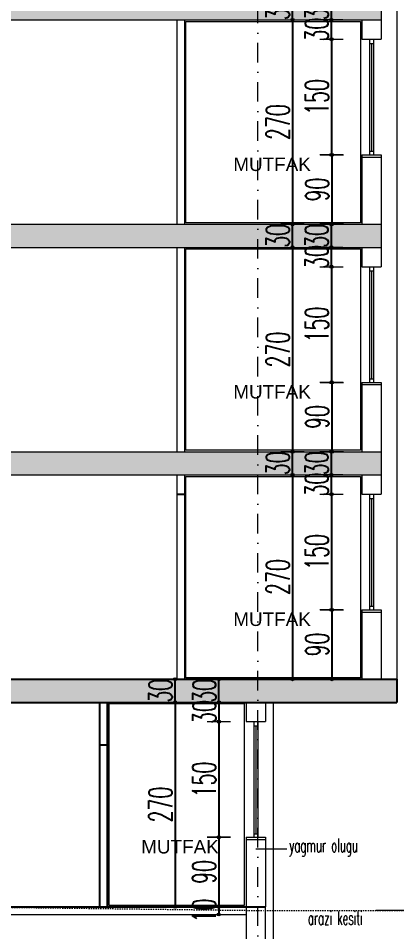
# Model space of a CAD drawing. Header units: millimetres. Extents: x -16104 to 67872, y -88009 to 12107.
# Drawn here: x 45086 to 45576, y 9329 to 10513 of the extents above; entities that cross this region are included whole.
import ezdxf

# ---------------------------------------------------------------- set-up
doc = ezdxf.new("R2010")
doc.units = ezdxf.units.MM
doc.linetypes.add('ACAD_ISO07W100', pattern=[3, 0, -3])
doc.linetypes.add('DASHDOTX2', pattern=[50.8, 25.4, -12.7, 0, -12.7])
doc.layers.get('0').update_dxf_attribs({"color": 241})
doc.layers.add('TARAMA', color=8, linetype='Continuous', lineweight=15)
doc.styles.add('DIM', font='Txttw.shx', dxfattribs={"width": 0.6})
doc.styles.add('OLCU', font='simplex.shx', dxfattribs={"width": 0.6, "height": 1400})
doc.dimstyles.new('50', dxfattribs={"dimscale": 0, "dimtxt": 30, "dimasz": 1, "dimexe": 0, "dimexo": 2, "dimgap": 4, "dimtad": 1, "dimdec": 0, "dimzin": 0, "dimdsep": 46, "dimtxsty": 'DIM', "dimblk1": 'DOT', "dimblk2": 'DOT', "dimsah": 1, "dimcen": 1.5, "dimdle": 3, "dimse1": 1, "dimse2": 1, "dimclrd": 256, "dimclre": 9, "dimclrt": 256, "dimadec": 0, "dimazin": 0, "dimtfac": 0.24, "dimtdec": 0, "dimtix": 1, "dimtmove": 2, "dimatfit": 3, "dimldrblk": 'DOT', "dimfxl": 0, "dimtolj": 1, "dimtzin": 15, "dimarcsym": 0})
pattern_1 = [(45, (11082.2467, -6953.6177), (-1.76776695, 1.76776695), []), (45, (11084.0117, -6953.6177), (-1.76776695, 1.76776695), [1.2, -0.5])]

# ---------------------------------------------------------------- blocks, each defined once
blk = doc.blocks.new('DOT')
for p, q in [((0, 15), (0, -15)), ((-2, 0), (0, 0)), ((2, 0), (0, 0))]:
    blk.add_line(p, q)
blk.add_circle((0, 0), 2)
blk = doc.blocks.new('*D898')
at = {"layer": 'Defpoints', "color": 0, "transparency": 16777216}
for p in [(45491.3, 10541.1), (45530.9, 10541.1), (45530.9, 10511.1)]:
    blk.add_point(p, dxfattribs=at)
at = {"layer": 'TARAMA', "lineweight": -2, "transparency": 16777216}
for p, q in [((45491.3, 10542.1), (45491.3, 10543.1)), ((45491.3, 10511.1), (45491.3, 10541.1)), ((45491.3, 10510.1), (45491.3, 10509.1))]:
    blk.add_line(p, q, dxfattribs=at)
for p, rotation in [((45491.3, 10541.1), 270), ((45491.3, 10511.1), 90)]:
    blk.add_blockref('DOT', p, dxfattribs=dict(at, rotation=rotation))
at = {"layer": 'TARAMA', "transparency": 16777216, "insert": (45472.3, 10526.1), "char_height": 30, "attachment_point": 5, "rotation": 90, "style": 'DIM'}
blk.add_mtext('\\A1;30', dxfattribs=at)
blk = doc.blocks.new('*D899')
at = {"layer": 'Defpoints', "color": 0, "transparency": 16777216}
for p in [(45530.9, 10511.1), (45491.2, 10486.1), (45530.9, 10486.1)]:
    blk.add_point(p, dxfattribs=at)
at = {"layer": 'TARAMA', "lineweight": -2, "transparency": 16777216}
for p, q in [((45491.2, 10512.1), (45491.2, 10513.1)), ((45491.2, 10511.1), (45491.2, 10486.1)), ((45491.2, 10485.1), (45491.2, 10484.1))]:
    blk.add_line(p, q, dxfattribs=at)
for p, rotation in [((45491.2, 10511.1), 270), ((45491.2, 10486.1), 90)]:
    blk.add_blockref('DOT', p, dxfattribs=dict(at, rotation=rotation))
at = {"layer": 'TARAMA', "transparency": 16777216, "insert": (45472.2, 10498.6), "char_height": 30, "attachment_point": 5, "rotation": 90, "style": 'DIM'}
blk.add_mtext('\\A1;30', dxfattribs=at)
blk = doc.blocks.new('*D354')
at = {"layer": 'Defpoints', "color": 0, "transparency": 16777216}
for p in [(45530.9, 10486.1), (45491.5, 10336.1), (45530.9, 10336.1)]:
    blk.add_point(p, dxfattribs=at)
at = {"layer": 'TARAMA', "lineweight": -2, "transparency": 16777216}
blk.add_line((45491.5, 10485.1), (45491.5, 10337.1), dxfattribs=at)
for p, rotation in [((45491.5, 10486.1), 90), ((45491.5, 10336.1), 270)]:
    blk.add_blockref('DOT', p, dxfattribs=dict(at, rotation=rotation))
at = {"layer": 'TARAMA', "transparency": 16777216, "insert": (45472.5, 10411.1), "char_height": 30, "attachment_point": 5, "rotation": 90, "style": 'DIM'}
blk.add_mtext('\\A1;150', dxfattribs=at)
blk = doc.blocks.new('*D355')
at = {"layer": 'Defpoints', "color": 0, "transparency": 16777216}
for p in [(45530.9, 10336.1), (45491.9, 10246.1), (45530.9, 10246.1)]:
    blk.add_point(p, dxfattribs=at)
at = {"layer": 'TARAMA', "lineweight": -2, "transparency": 16777216}
blk.add_line((45491.9, 10335.1), (45491.9, 10247.1), dxfattribs=at)
for p, rotation in [((45491.9, 10336.1), 90), ((45491.9, 10246.1), 270)]:
    blk.add_blockref('DOT', p, dxfattribs=dict(at, rotation=rotation))
at = {"layer": 'TARAMA', "transparency": 16777216, "insert": (45472.9, 10291.1), "char_height": 30, "attachment_point": 5, "rotation": 90, "style": 'DIM'}
blk.add_mtext('\\A1;90', dxfattribs=at)
blk = doc.blocks.new('*D369')
at = {"layer": 'Defpoints', "color": 0, "transparency": 16777216}
for p in [(45491.3, 10246.1), (45530.9, 10246.1), (45530.9, 10216.1)]:
    blk.add_point(p, dxfattribs=at)
at = {"layer": 'TARAMA', "lineweight": -2, "transparency": 16777216}
for p, q in [((45491.3, 10247.1), (45491.3, 10248.1)), ((45491.3, 10216.1), (45491.3, 10246.1)), ((45491.3, 10215.1), (45491.3, 10214.1))]:
    blk.add_line(p, q, dxfattribs=at)
for p, rotation in [((45491.3, 10246.1), 270), ((45491.3, 10216.1), 90)]:
    blk.add_blockref('DOT', p, dxfattribs=dict(at, rotation=rotation))
at = {"layer": 'TARAMA', "transparency": 16777216, "insert": (45472.3, 10231.1), "char_height": 30, "attachment_point": 5, "rotation": 90, "style": 'DIM'}
blk.add_mtext('\\A1;30', dxfattribs=at)
blk = doc.blocks.new('*D370')
at = {"layer": 'Defpoints', "color": 0, "transparency": 16777216}
for p in [(45530.9, 10216.1), (45491.2, 10191.1), (45530.9, 10191.1)]:
    blk.add_point(p, dxfattribs=at)
at = {"layer": 'TARAMA', "lineweight": -2, "transparency": 16777216}
for p, q in [((45491.2, 10217.1), (45491.2, 10218.1)), ((45491.2, 10216.1), (45491.2, 10191.1)), ((45491.2, 10190.1), (45491.2, 10189.1))]:
    blk.add_line(p, q, dxfattribs=at)
for p, rotation in [((45491.2, 10216.1), 270), ((45491.2, 10191.1), 90)]:
    blk.add_blockref('DOT', p, dxfattribs=dict(at, rotation=rotation))
at = {"layer": 'TARAMA', "transparency": 16777216, "insert": (45472.2, 10203.6), "char_height": 30, "attachment_point": 5, "rotation": 90, "style": 'DIM'}
blk.add_mtext('\\A1;30', dxfattribs=at)
blk = doc.blocks.new('*D371')
at = {"layer": 'Defpoints', "color": 0, "transparency": 16777216}
for p in [(45530.9, 10191.1), (45491.5, 10041.1), (45530.9, 10041.1)]:
    blk.add_point(p, dxfattribs=at)
at = {"layer": 'TARAMA', "lineweight": -2, "transparency": 16777216}
blk.add_line((45491.5, 10190.1), (45491.5, 10042.1), dxfattribs=at)
for p, rotation in [((45491.5, 10191.1), 90), ((45491.5, 10041.1), 270)]:
    blk.add_blockref('DOT', p, dxfattribs=dict(at, rotation=rotation))
at = {"layer": 'TARAMA', "transparency": 16777216, "insert": (45472.5, 10116.1), "char_height": 30, "attachment_point": 5, "rotation": 90, "style": 'DIM'}
blk.add_mtext('\\A1;150', dxfattribs=at)
blk = doc.blocks.new('*D372')
at = {"layer": 'Defpoints', "color": 0, "transparency": 16777216}
for p in [(45530.9, 10041.1), (45491.9, 9951.1), (45530.9, 9951.1)]:
    blk.add_point(p, dxfattribs=at)
at = {"layer": 'TARAMA', "lineweight": -2, "transparency": 16777216}
blk.add_line((45491.9, 10040.1), (45491.9, 9952.1), dxfattribs=at)
for p, rotation in [((45491.9, 10041.1), 90), ((45491.9, 9951.1), 270)]:
    blk.add_blockref('DOT', p, dxfattribs=dict(at, rotation=rotation))
at = {"layer": 'TARAMA', "transparency": 16777216, "insert": (45472.9, 9996.1), "char_height": 30, "attachment_point": 5, "rotation": 90, "style": 'DIM'}
blk.add_mtext('\\A1;90', dxfattribs=at)
blk = doc.blocks.new('*D383')
at = {"layer": 'Defpoints', "color": 0, "transparency": 16777216}
for p in [(45491.3, 9951.1), (45530.9, 9951.1), (45530.9, 9921.1)]:
    blk.add_point(p, dxfattribs=at)
at = {"layer": 'TARAMA', "lineweight": -2, "transparency": 16777216}
for p, q in [((45491.3, 9952.1), (45491.3, 9953.1)), ((45491.3, 9921.1), (45491.3, 9951.1)), ((45491.3, 9920.1), (45491.3, 9919.1))]:
    blk.add_line(p, q, dxfattribs=at)
for p, rotation in [((45491.3, 9951.1), 270), ((45491.3, 9921.1), 90)]:
    blk.add_blockref('DOT', p, dxfattribs=dict(at, rotation=rotation))
at = {"layer": 'TARAMA', "transparency": 16777216, "insert": (45472.3, 9936.1), "char_height": 30, "attachment_point": 5, "rotation": 90, "style": 'DIM'}
blk.add_mtext('\\A1;30', dxfattribs=at)
blk = doc.blocks.new('*D384')
at = {"layer": 'Defpoints', "color": 0, "transparency": 16777216}
for p in [(45530.9, 9921.1), (45491.2, 9896.1), (45530.9, 9896.1)]:
    blk.add_point(p, dxfattribs=at)
at = {"layer": 'TARAMA', "lineweight": -2, "transparency": 16777216}
for p, q in [((45491.2, 9922.1), (45491.2, 9923.1)), ((45491.2, 9921.1), (45491.2, 9896.1)), ((45491.2, 9895.1), (45491.2, 9894.1))]:
    blk.add_line(p, q, dxfattribs=at)
for p, rotation in [((45491.2, 9921.1), 270), ((45491.2, 9896.1), 90)]:
    blk.add_blockref('DOT', p, dxfattribs=dict(at, rotation=rotation))
at = {"layer": 'TARAMA', "transparency": 16777216, "insert": (45472.2, 9908.6), "char_height": 30, "attachment_point": 5, "rotation": 90, "style": 'DIM'}
blk.add_mtext('\\A1;30', dxfattribs=at)
blk = doc.blocks.new('*D385')
at = {"layer": 'Defpoints', "color": 0, "transparency": 16777216}
for p in [(45530.9, 9896.1), (45491.5, 9746.1), (45530.9, 9746.1)]:
    blk.add_point(p, dxfattribs=at)
at = {"layer": 'TARAMA', "lineweight": -2, "transparency": 16777216}
blk.add_line((45491.5, 9895.1), (45491.5, 9747.1), dxfattribs=at)
for p, rotation in [((45491.5, 9896.1), 90), ((45491.5, 9746.1), 270)]:
    blk.add_blockref('DOT', p, dxfattribs=dict(at, rotation=rotation))
at = {"layer": 'TARAMA', "transparency": 16777216, "insert": (45472.5, 9821.1), "char_height": 30, "attachment_point": 5, "rotation": 90, "style": 'DIM'}
blk.add_mtext('\\A1;150', dxfattribs=at)
blk = doc.blocks.new('*D386')
at = {"layer": 'Defpoints', "color": 0, "transparency": 16777216}
for p in [(45530.9, 9746.1), (45491.9, 9656.1), (45530.9, 9656.1)]:
    blk.add_point(p, dxfattribs=at)
at = {"layer": 'TARAMA', "lineweight": -2, "transparency": 16777216}
blk.add_line((45491.9, 9745.1), (45491.9, 9657.1), dxfattribs=at)
for p, rotation in [((45491.9, 9746.1), 90), ((45491.9, 9656.1), 270)]:
    blk.add_blockref('DOT', p, dxfattribs=dict(at, rotation=rotation))
at = {"layer": 'TARAMA', "transparency": 16777216, "insert": (45472.9, 9701.1), "char_height": 30, "attachment_point": 5, "rotation": 90, "style": 'DIM'}
blk.add_mtext('\\A1;90', dxfattribs=at)
blk = doc.blocks.new('*D906')
at = {"layer": 'Defpoints', "color": 0, "transparency": 16777216}
for p in [(45380.9, 9626.1), (45345.6, 9601.1), (45380.9, 9601.1)]:
    blk.add_point(p, dxfattribs=at)
at = {"layer": 'TARAMA', "lineweight": -2, "transparency": 16777216}
for p, q in [((45345.6, 9627.1), (45345.6, 9628.1)), ((45345.6, 9626.1), (45345.6, 9601.1)), ((45345.6, 9600.1), (45345.6, 9599.1))]:
    blk.add_line(p, q, dxfattribs=at)
for p, rotation in [((45345.6, 9626.1), 270), ((45345.6, 9601.1), 90)]:
    blk.add_blockref('DOT', p, dxfattribs=dict(at, rotation=rotation))
at = {"layer": 'TARAMA', "transparency": 16777216, "insert": (45326.6, 9613.6), "char_height": 30, "attachment_point": 5, "rotation": 90, "style": 'DIM'}
blk.add_mtext('\\A1;30', dxfattribs=at)
blk = doc.blocks.new('*D397')
at = {"layer": 'Defpoints', "color": 0, "transparency": 16777216}
for p in [(45345.6, 9656.1), (45345.6, 9656.1), (45345.6, 9626.1)]:
    blk.add_point(p, dxfattribs=at)
at = {"layer": 'TARAMA', "lineweight": -2, "transparency": 16777216}
for p, q in [((45345.6, 9657.1), (45345.6, 9658.1)), ((45345.6, 9626.1), (45345.6, 9656.1)), ((45345.6, 9625.1), (45345.6, 9624.1))]:
    blk.add_line(p, q, dxfattribs=at)
for p, rotation in [((45345.6, 9656.1), 270), ((45345.6, 9626.1), 90)]:
    blk.add_blockref('DOT', p, dxfattribs=dict(at, rotation=rotation))
at = {"layer": 'TARAMA', "transparency": 16777216, "insert": (45326.6, 9641.1), "char_height": 30, "attachment_point": 5, "rotation": 90, "style": 'DIM'}
blk.add_mtext('\\A1;30', dxfattribs=at)
blk = doc.blocks.new('*D907')
at = {"layer": 'Defpoints', "color": 0, "transparency": 16777216}
for p in [(45380.9, 9601.1), (45345.4, 9451.1), (45380.9, 9451.1)]:
    blk.add_point(p, dxfattribs=at)
at = {"layer": 'TARAMA', "lineweight": -2, "transparency": 16777216}
blk.add_line((45345.4, 9600.1), (45345.4, 9452.1), dxfattribs=at)
for p, rotation in [((45345.4, 9601.1), 90), ((45345.4, 9451.1), 270)]:
    blk.add_blockref('DOT', p, dxfattribs=dict(at, rotation=rotation))
at = {"layer": 'TARAMA', "transparency": 16777216, "insert": (45326.4, 9526.1), "char_height": 30, "attachment_point": 5, "rotation": 90, "style": 'DIM'}
blk.add_mtext('\\A1;150', dxfattribs=at)
blk = doc.blocks.new('*D398')
at = {"layer": 'Defpoints', "color": 0, "transparency": 16777216}
for p in [(45345.4, 9451.1), (45345.4, 9361.1), (45345.4, 9361.1)]:
    blk.add_point(p, dxfattribs=at)
at = {"layer": 'TARAMA', "lineweight": -2, "transparency": 16777216}
blk.add_line((45345.4, 9450.1), (45345.4, 9362.1), dxfattribs=at)
for p, rotation in [((45345.4, 9451.1), 90), ((45345.4, 9361.1), 270)]:
    blk.add_blockref('DOT', p, dxfattribs=dict(at, rotation=rotation))
at = {"layer": 'TARAMA', "transparency": 16777216, "insert": (45326.4, 9406.1), "char_height": 30, "attachment_point": 5, "rotation": 90, "style": 'DIM'}
blk.add_mtext('\\A1;90', dxfattribs=at)
blk = doc.blocks.new('*D399')
at = {"layer": 'Defpoints', "color": 0, "transparency": 16777216}
for p in [(45345.4, 9361.1), (45345.4, 9351.1), (45345.4, 9351.1)]:
    blk.add_point(p, dxfattribs=at)
at = {"layer": 'TARAMA', "lineweight": -2, "transparency": 16777216}
for p, q in [((45345.4, 9362.1), (45345.4, 9363.1)), ((45345.4, 9361.1), (45345.4, 9351.1)), ((45345.4, 9350.1), (45345.4, 9349.1))]:
    blk.add_line(p, q, dxfattribs=at)
for p, rotation in [((45345.4, 9361.1), 270), ((45345.4, 9351.1), 90)]:
    blk.add_blockref('DOT', p, dxfattribs=dict(at, rotation=rotation))
at = {"layer": 'TARAMA', "transparency": 16777216, "insert": (45326.4, 9356.1), "char_height": 30, "attachment_point": 5, "rotation": 90, "style": 'DIM'}
blk.add_mtext('\\A1;10', dxfattribs=at)
blk = doc.blocks.new('*D410')
at = {"layer": 'Defpoints', "color": 0, "transparency": 16777216}
for p in [(45440.9, 10511.1), (45440.9, 10246.1), (45440.9, 10246.1)]:
    blk.add_point(p, dxfattribs=at)
at = {"layer": 'TARAMA', "lineweight": -2, "transparency": 16777216}
blk.add_line((45440.9, 10510.1), (45440.9, 10247.1), dxfattribs=at)
for p, rotation in [((45440.9, 10511.1), 90), ((45440.9, 10246.1), 270)]:
    blk.add_blockref('DOT', p, dxfattribs=dict(at, rotation=rotation))
at = {"layer": 'TARAMA', "transparency": 16777216, "insert": (45421.9, 10378.6), "char_height": 30, "attachment_point": 5, "rotation": 90, "style": 'DIM'}
blk.add_mtext('\\A1;270', dxfattribs=at)
blk = doc.blocks.new('*D911')
at = {"layer": 'Defpoints', "color": 0, "transparency": 16777216}
for p in [(45440.9, 10541.1), (45480.6, 10541.1), (45480.6, 10511.1)]:
    blk.add_point(p, dxfattribs=at)
at = {"layer": 'TARAMA', "lineweight": -2, "transparency": 16777216}
for p, q in [((45440.9, 10542.1), (45440.9, 10543.1)), ((45440.9, 10511.1), (45440.9, 10541.1)), ((45440.9, 10510.1), (45440.9, 10509.1))]:
    blk.add_line(p, q, dxfattribs=at)
for p, rotation in [((45440.9, 10541.1), 270), ((45440.9, 10511.1), 90)]:
    blk.add_blockref('DOT', p, dxfattribs=dict(at, rotation=rotation))
at = {"layer": 'TARAMA', "transparency": 16777216, "insert": (45421.9, 10526.1), "char_height": 30, "attachment_point": 5, "rotation": 90, "style": 'DIM'}
blk.add_mtext('\\A1;30', dxfattribs=at)
blk = doc.blocks.new('*D413')
at = {"layer": 'Defpoints', "color": 0, "transparency": 16777216}
for p in [(45440.9, 10216.1), (45440.9, 9951.1), (45440.9, 9951.1)]:
    blk.add_point(p, dxfattribs=at)
at = {"layer": 'TARAMA', "lineweight": -2, "transparency": 16777216}
blk.add_line((45440.9, 10215.1), (45440.9, 9952.1), dxfattribs=at)
for p, rotation in [((45440.9, 10216.1), 90), ((45440.9, 9951.1), 270)]:
    blk.add_blockref('DOT', p, dxfattribs=dict(at, rotation=rotation))
at = {"layer": 'TARAMA', "transparency": 16777216, "insert": (45421.9, 10083.6), "char_height": 30, "attachment_point": 5, "rotation": 90, "style": 'DIM'}
blk.add_mtext('\\A1;270', dxfattribs=at)
blk = doc.blocks.new('*D414')
at = {"layer": 'Defpoints', "color": 0, "transparency": 16777216}
for p in [(45440.9, 10246.1), (45480.6, 10246.1), (45480.6, 10216.1)]:
    blk.add_point(p, dxfattribs=at)
at = {"layer": 'TARAMA', "lineweight": -2, "transparency": 16777216}
for p, q in [((45440.9, 10247.1), (45440.9, 10248.1)), ((45440.9, 10216.1), (45440.9, 10246.1)), ((45440.9, 10215.1), (45440.9, 10214.1))]:
    blk.add_line(p, q, dxfattribs=at)
for p, rotation in [((45440.9, 10246.1), 270), ((45440.9, 10216.1), 90)]:
    blk.add_blockref('DOT', p, dxfattribs=dict(at, rotation=rotation))
at = {"layer": 'TARAMA', "transparency": 16777216, "insert": (45421.9, 10231.1), "char_height": 30, "attachment_point": 5, "rotation": 90, "style": 'DIM'}
blk.add_mtext('\\A1;30', dxfattribs=at)
blk = doc.blocks.new('*D417')
at = {"layer": 'Defpoints', "color": 0, "transparency": 16777216}
for p in [(45440.9, 9921.1), (45440.9, 9656.1), (45440.9, 9656.1)]:
    blk.add_point(p, dxfattribs=at)
at = {"layer": 'TARAMA', "lineweight": -2, "transparency": 16777216}
blk.add_line((45440.9, 9920.1), (45440.9, 9657.1), dxfattribs=at)
for p, rotation in [((45440.9, 9921.1), 90), ((45440.9, 9656.1), 270)]:
    blk.add_blockref('DOT', p, dxfattribs=dict(at, rotation=rotation))
at = {"layer": 'TARAMA', "transparency": 16777216, "insert": (45421.9, 9788.6), "char_height": 30, "attachment_point": 5, "rotation": 90, "style": 'DIM'}
blk.add_mtext('\\A1;270', dxfattribs=at)
blk = doc.blocks.new('*D418')
at = {"layer": 'Defpoints', "color": 0, "transparency": 16777216}
for p in [(45440.9, 9951.1), (45480.6, 9951.1), (45480.6, 9921.1)]:
    blk.add_point(p, dxfattribs=at)
at = {"layer": 'TARAMA', "lineweight": -2, "transparency": 16777216}
for p, q in [((45440.9, 9952.1), (45440.9, 9953.1)), ((45440.9, 9921.1), (45440.9, 9951.1)), ((45440.9, 9920.1), (45440.9, 9919.1))]:
    blk.add_line(p, q, dxfattribs=at)
for p, rotation in [((45440.9, 9951.1), 270), ((45440.9, 9921.1), 90)]:
    blk.add_blockref('DOT', p, dxfattribs=dict(at, rotation=rotation))
at = {"layer": 'TARAMA', "transparency": 16777216, "insert": (45421.9, 9936.1), "char_height": 30, "attachment_point": 5, "rotation": 90, "style": 'DIM'}
blk.add_mtext('\\A1;30', dxfattribs=at)
blk = doc.blocks.new('*D913')
at = {"layer": 'Defpoints', "color": 0, "transparency": 16777216}
for p in [(45288.9, 9656.1), (45290.9, 9656.1), (45290.9, 9626.1)]:
    blk.add_point(p, dxfattribs=at)
at = {"layer": 'TARAMA', "lineweight": -2, "transparency": 16777216}
for p, q in [((45288.9, 9657.1), (45288.9, 9658.1)), ((45288.9, 9626.1), (45288.9, 9656.1)), ((45288.9, 9625.1), (45288.9, 9624.1))]:
    blk.add_line(p, q, dxfattribs=at)
for p, rotation in [((45288.9, 9656.1), 270), ((45288.9, 9626.1), 90)]:
    blk.add_blockref('DOT', p, dxfattribs=dict(at, rotation=rotation))
at = {"layer": 'TARAMA', "transparency": 16777216, "insert": (45269.9, 9641.1), "char_height": 30, "attachment_point": 5, "rotation": 90, "style": 'DIM'}
blk.add_mtext('\\A1;30', dxfattribs=at)
blk = doc.blocks.new('*D421')
at = {"layer": 'Defpoints', "color": 0, "transparency": 16777216}
for p in [(45288.9, 9626.1), (45288.9, 9361.1), (45288.9, 9361.1)]:
    blk.add_point(p, dxfattribs=at)
at = {"layer": 'TARAMA', "lineweight": -2, "transparency": 16777216}
blk.add_line((45288.9, 9625.1), (45288.9, 9362.1), dxfattribs=at)
for p, rotation in [((45288.9, 9626.1), 90), ((45288.9, 9361.1), 270)]:
    blk.add_blockref('DOT', p, dxfattribs=dict(at, rotation=rotation))
at = {"layer": 'TARAMA', "transparency": 16777216, "insert": (45269.9, 9493.6), "char_height": 30, "attachment_point": 5, "rotation": 90, "style": 'DIM'}
blk.add_mtext('\\A1;270', dxfattribs=at)

msp = doc.modelspace()

# ---------------------------------------------------------------- hatches: boundary and pattern name
at = {"layer": 'TARAMA'}
h = msp.add_hatch(dxfattribs=at)
h.set_pattern_fill('JIS_STN_2.5,_O', color=256)
h.set_pattern_definition(pattern_1)
h.paths.add_polyline_path([(45555.9, 10511.1), (45555.9, 10541.1), (44511.4, 10541.1), (44511.4, 10511.1)])
h.paths.add_polyline_path([(44559.9, 10504), (44559.9, 10548.2), (44604.9, 10548.2), (44604.9, 10504)], flags=9)
h.paths.add_polyline_path([(45449.8, 10504), (45449.8, 10548.2), (45494.8, 10548.2), (45494.8, 10504)], flags=9)
h.paths.add_polyline_path([(45449.7, 10476.5), (45449.7, 10520.7), (45494.7, 10520.7), (45494.7, 10476.5)], flags=9)
h.paths.add_polyline_path([(45399.4, 10504), (45399.4, 10548.2), (45444.4, 10548.2), (45444.4, 10504)], flags=9)
h = msp.add_hatch(dxfattribs=at)
h.set_pattern_fill('JIS_STN_2.5,_O', color=256)
h.set_pattern_definition(pattern_1)
h.paths.add_polyline_path([(45555.9, 10246.1), (44511.4, 10246.1), (44511.4, 10216.1), (45555.9, 10216.1)])
h = msp.add_hatch(dxfattribs=at)
h.set_pattern_fill('JIS_STN_2.5,_O', color=256)
h.set_pattern_definition(pattern_1)
h.paths.add_polyline_path([(45555.9, 9951.1), (44511.4, 9951.1), (44511.4, 9921.1), (45555.9, 9921.1)])
h = msp.add_hatch(dxfattribs=at)
h.set_pattern_fill('JIS_STN_2.5,_O', color=256)
h.set_pattern_definition(pattern_1)
h.paths.add_polyline_path([(45575.9, 9656.1), (44511.4, 9656.1), (44511.4, 9626.1), (45575.9, 9626.1)])

# ---------------------------------------------------------------- linework, layer by layer
for p, q in [((45290.9, 9896.1), (45300.9, 9896.1)), ((44511.4, 9656.1), (45575.9, 9656.1)), ((45575.9, 9656.1), (45575.9, 9626.1)), ((44511.4, 9626.1), (45555.9, 9626.1)), ((45190.9, 9626.1), (45190.9, 9361.1)), ((45200.9, 9626.1), (45200.9, 9361.1)), ((45555.9, 9626.1), (45575.9, 9626.1)), ((45190.9, 9571.1), (45200.9, 9571.1)), ((44511.4, 9361.1), (45405.9, 9361.1))]:
    msp.add_line(p, q)
at = {"layer": 'TARAMA', "linetype": 'DASHDOTX2'}
msp.add_line((45395.9, 8929), (45395.9, 11822.7), dxfattribs=at)
at = {"layer": 'TARAMA'}
for p, q in [((45555.9, 10541.1), (45555.9, 10486.1)), ((45575.9, 10541.1), (45575.9, 10246.1)), ((44511.4, 10511.1), (45555.9, 10511.1)), ((45290.9, 10511.1), (45290.9, 10246.1)), ((45300.9, 10511.1), (45300.9, 10246.1)), ((45530.9, 10511.1), (45530.9, 10486.1)), ((45530.9, 10486.1), (45555.9, 10486.1)), ((45540.9, 10486.1), (45540.9, 10336.1)), ((45545.9, 10486.1), (45545.9, 10336.1)), ((45540.9, 10480.5), (45545.9, 10480.5)), ((45543.4, 10480.5), (45543.4, 10340.7)), ((45530.9, 10336.1), (45530.9, 10246.1)), ((45530.9, 10336.1), (45555.9, 10336.1)), ((45530.9, 10333.1), (45555.9, 10333.1)), ((45540.9, 10340.7), (45545.9, 10340.7)), ((45555.9, 10336.1), (45555.9, 10246.1)), ((44511.4, 10246.1), (45555.9, 10246.1)), ((45555.9, 10246.1), (45555.9, 10191.1)), ((45575.9, 10246.1), (45575.9, 9951.1)), ((44511.4, 10216.1), (45555.9, 10216.1)), ((45290.9, 10216.1), (45290.9, 9951.1)), ((45300.9, 10216.1), (45300.9, 9951.1)), ((45530.9, 10216.1), (45530.9, 10191.1)), ((45530.9, 10191.1), (45555.9, 10191.1)), ((45540.9, 10191.1), (45540.9, 10041.1)), ((45545.9, 10191.1), (45545.9, 10041.1)), ((45540.9, 10185.5), (45545.9, 10185.5)), ((45543.4, 10185.5), (45543.4, 10045.7)), ((45540.9, 10045.7), (45545.9, 10045.7)), ((45530.9, 10041.1), (45530.9, 9951.1)), ((45530.9, 10041.1), (45555.9, 10041.1)), ((45530.9, 10038.1), (45555.9, 10038.1)), ((45555.9, 10041.1), (45555.9, 9951.1)), ((44511.4, 9951.1), (45555.9, 9951.1)), ((45555.9, 9951.1), (45555.9, 9896.1)), ((45575.9, 9951.1), (45575.9, 9656.1)), ((44511.4, 9921.1), (45555.9, 9921.1)), ((45290.9, 9921.1), (45290.9, 9656.1)), ((45300.9, 9921.1), (45300.9, 9656.1)), ((45530.9, 9921.1), (45530.9, 9896.1)), ((45530.9, 9896.1), (45555.9, 9896.1)), ((45540.9, 9896.1), (45540.9, 9746.1)), ((45545.9, 9896.1), (45545.9, 9746.1)), ((45540.9, 9890.5), (45545.9, 9890.5)), ((45543.4, 9890.5), (45543.4, 9750.7)), ((45540.9, 9750.7), (45545.9, 9750.7)), ((45530.9, 9746.1), (45530.9, 9656.1)), ((45530.9, 9746.1), (45555.9, 9746.1)), ((45530.9, 9743.1), (45555.9, 9743.1)), ((45555.9, 9746.1), (45555.9, 9656.1)), ((44511.4, 9656.1), (45555.9, 9656.1)), ((44511.4, 9656.1), (45575.9, 9656.1)), ((45575.9, 9656.1), (45575.9, 9626.1)), ((44511.4, 9626.1), (45575.9, 9626.1)), ((45190.9, 9626.1), (45190.9, 9361.1)), ((45200.9, 9626.1), (45200.9, 9361.1)), ((45380.9, 9626.1), (45380.9, 9601.1)), ((45405.9, 9626.1), (45405.9, 9601.1)), ((45380.9, 9601.1), (45405.9, 9601.1)), ((45390.9, 9601.1), (45390.9, 9451.1)), ((45390.9, 9595.5), (45395.9, 9595.5)), ((45393.4, 9595.5), (45393.4, 9455.7)), ((45395.9, 9601.1), (45395.9, 9451.1)), ((45390.9, 9455.7), (45395.9, 9455.7)), ((45200.9, 9451.1), (45200.9, 9361.1)), ((45380.9, 9451.1), (45380.9, 9361.1)), ((45380.9, 9451.1), (45405.9, 9451.1)), ((45380.9, 9448.1), (45405.9, 9448.1)), ((45405.9, 9451.1), (45405.9, 9361.1)), ((44511.4, 9361.1), (45405.9, 9361.1)), ((44521.4, 9351.1), (45380.9, 9351.1))]:
    msp.add_line(p, q, dxfattribs=at)
at = {"layer": 'TARAMA', "ltscale": 0.01}
for p, q in [((45415.9, 9626.1), (45415.9, 9311.1)), ((45433.5, 9435.9), (45393.4, 9435.9)), ((45598, 9356.1), (45548.7, 9356.1))]:
    msp.add_line(p, q, dxfattribs=at)
at = {"layer": 'TARAMA', "linetype": 'ACAD_ISO07W100'}
for p, q in [((43596.4, 9379.1), (45405.9, 9356.1)), ((45405.9, 9356.1), (45691.4, 9356.1))]:
    msp.add_line(p, q, dxfattribs=at)
at = {"layer": 'TARAMA'}
for points in [[(45302.9, 10509.1), (45528.9, 10509.1), (45528.9, 10336.1), (45528.9, 10248.1), (45302.9, 10248.1)], [(45302.9, 10214.1), (45528.9, 10214.1), (45528.9, 10041.1), (45528.9, 9953.1), (45302.9, 9953.1)], [(45302.9, 9919.1), (45528.9, 9919.1), (45528.9, 9746.1), (45528.9, 9658.1), (45302.9, 9658.1)], [(45202.9, 9363.1), (45378.9, 9363.1), (45378.9, 9624.1), (45202.9, 9624.1)]]:
    msp.add_lwpolyline(points, close=True, dxfattribs=at)
for points in [[(45575.9, 9656.1), (44511.4, 9656.1), (44511.4, 9626.1), (45575.9, 9626.1), (45575.9, 9656.1)], [(45380.9, 9361.1), (45380.9, 9301.1), (45405.9, 9301.1), (45405.9, 9361.1), (45380.9, 9361.1)]]:
    msp.add_lwpolyline(points, dxfattribs=at)

# ---------------------------------------------------------------- texts
at = {"layer": 'TARAMA', "ltscale": 0.01, "style": 'OLCU', "width": 0.55}
for s, p in [('yagmur olugu', (45436.6, 9432)), ('arazi kesiti', (45460.8, 9337.6))]:
    msp.add_text(s, height=17.5, dxfattribs=at).set_placement(p)
at = {"layer": 'TARAMA', "char_height": 17.5, "width": 1076.841, "attachment_point": 9}
for insert in [(45464.7, 10314.9), (45464.7, 10019.9), (45464.7, 9724.9), (45345.4, 9429.9)]:
    msp.add_mtext('{\\fArial|b0|i0|c162|p34;MUTFAK}', dxfattribs=dict(at, insert=insert))

# ---------------------------------------------------------------- dimensions: what is measured, and where the dimension line sits
at = {"layer": 'TARAMA'}
for base, p1, p2, picture, middle in [((45440.9, 10541.1), (45480.6, 10511.1), (45480.6, 10541.1), '*D911', (45421.9, 10526.1)), ((45491.3, 10541.1), (45530.9, 10511.1), (45530.9, 10541.1), '*D898', (45472.3, 10526.1)), ((45491.5, 10336.1), (45530.9, 10486.1), (45530.9, 10336.1), '*D354', (45472.5, 10411.1)), ((45491.9, 10246.1), (45530.9, 10336.1), (45530.9, 10246.1), '*D355', (45472.9, 10291.1)), ((45440.9, 10246.1), (45480.6, 10216.1), (45480.6, 10246.1), '*D414', (45421.9, 10231.1)), ((45491.3, 10246.1), (45530.9, 10216.1), (45530.9, 10246.1), '*D369', (45472.3, 10231.1)), ((45491.5, 10041.1), (45530.9, 10191.1), (45530.9, 10041.1), '*D371', (45472.5, 10116.1)), ((45491.9, 9951.1), (45530.9, 10041.1), (45530.9, 9951.1), '*D372', (45472.9, 9996.1)), ((45440.9, 9951.1), (45480.6, 9921.1), (45480.6, 9951.1), '*D418', (45421.9, 9936.1)), ((45491.3, 9951.1), (45530.9, 9921.1), (45530.9, 9951.1), '*D383', (45472.3, 9936.1)), ((45491.5, 9746.1), (45530.9, 9896.1), (45530.9, 9746.1), '*D385', (45472.5, 9821.1)), ((45491.9, 9656.1), (45530.9, 9746.1), (45530.9, 9656.1), '*D386', (45472.9, 9701.1)), ((45288.9, 9656.1), (45290.9, 9626.1), (45290.9, 9656.1), '*D913', (45269.9, 9641.1)), ((45345.6, 9656.1), (45345.6, 9626.1), (45345.6, 9656.1), '*D397', (45326.6, 9641.1)), ((45345.4, 9451.1), (45380.9, 9601.1), (45380.9, 9451.1), '*D907', (45326.4, 9526.1)), ((45345.4, 9361.1), (45345.4, 9451.1), (45345.4, 9361.1), '*D398', (45326.4, 9406.1)), ((45345.4, 9351.1), (45345.4, 9361.1), (45345.4, 9351.1), '*D399', (45326.4, 9356.1))]:
    dim = msp.add_linear_dim(base=base, p1=p1, p2=p2, angle=90, dimstyle='50', override={"dimscale": 1}, dxfattribs=at)
    dim.commit()
    dim.dimension.update_dxf_attribs({"geometry": picture, "text_midpoint": middle})
for base, p1, p2, text, picture, middle in [((45491.2, 10486.1), (45530.9, 10511.1), (45530.9, 10486.1), '30', '*D899', (45472.2, 10498.6)), ((45440.9, 10246.1), (45440.9, 10511.1), (45440.9, 10246.1), '270', '*D410', (45421.9, 10378.6)), ((45491.2, 10191.1), (45530.9, 10216.1), (45530.9, 10191.1), '30', '*D370', (45472.2, 10203.6)), ((45440.9, 9951.1), (45440.9, 10216.1), (45440.9, 9951.1), '270', '*D413', (45421.9, 10083.6)), ((45491.2, 9896.1), (45530.9, 9921.1), (45530.9, 9896.1), '30', '*D384', (45472.2, 9908.6)), ((45440.9, 9656.1), (45440.9, 9921.1), (45440.9, 9656.1), '270', '*D417', (45421.9, 9788.6)), ((45345.6, 9601.1), (45380.9, 9626.1), (45380.9, 9601.1), '30', '*D906', (45326.6, 9613.6)), ((45288.9, 9361.1), (45288.9, 9626.1), (45288.9, 9361.1), '270', '*D421', (45269.9, 9493.6))]:
    dim = msp.add_linear_dim(base=base, p1=p1, p2=p2, angle=90, text=text, dimstyle='50', override={"dimscale": 1}, dxfattribs=at)
    dim.commit()
    dim.dimension.update_dxf_attribs({"geometry": picture, "text_midpoint": middle})

doc.saveas('drawing.dxf')
